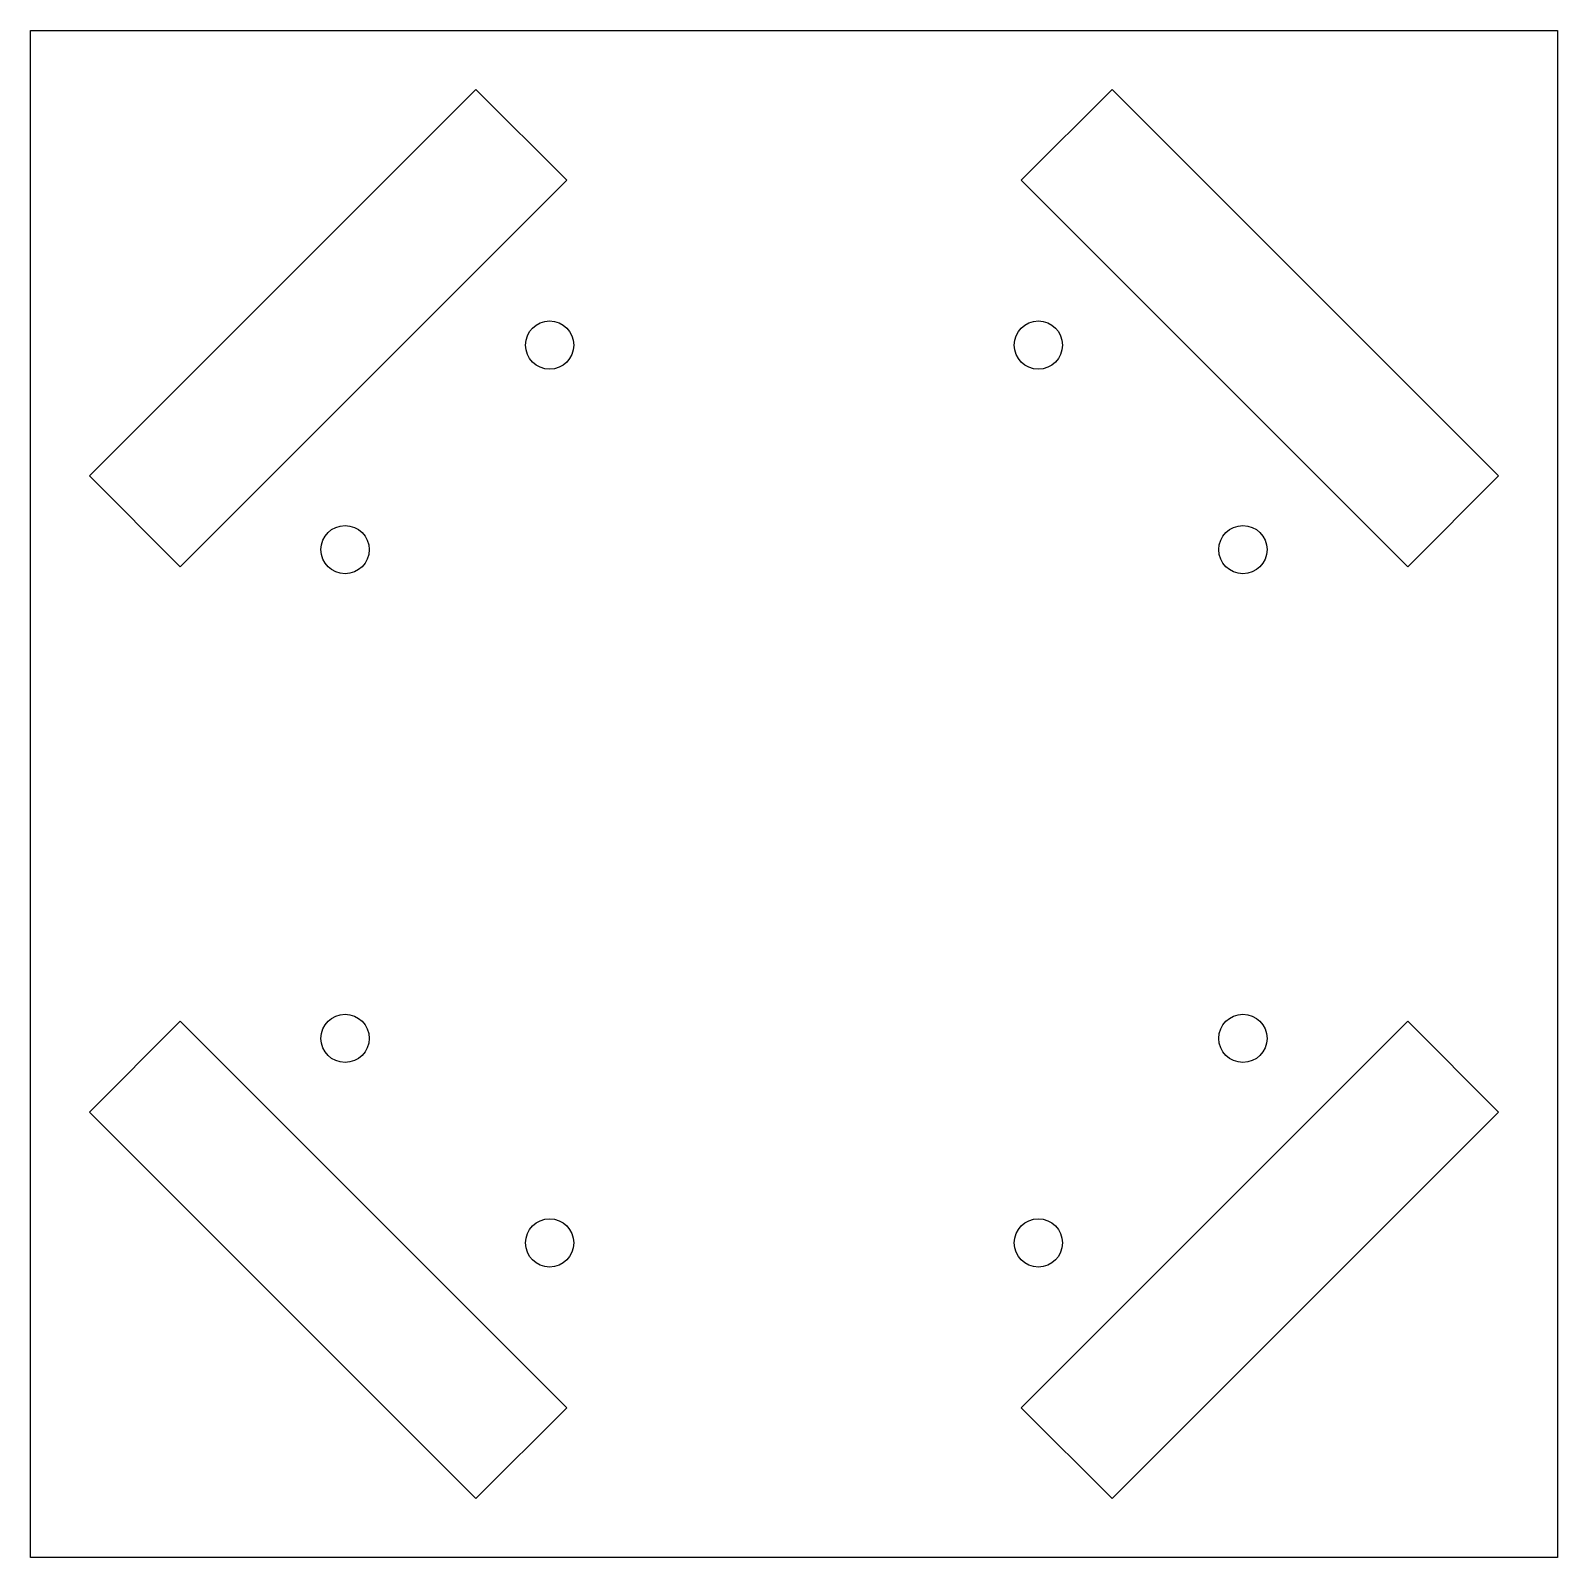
# Model space of a CAD drawing. Header units: millimetres. Extents: x 2.5 to 97.5, y -97.5 to -2.5.
import ezdxf

# ---------------------------------------------------------------- set-up
doc = ezdxf.new("R2010")
doc.units = ezdxf.units.MM
doc.layers.get('0').update_dxf_attribs({"linetype": 'CONTINUOUS'})

msp = doc.modelspace()

# ---------------------------------------------------------------- linework, layer by layer
for points in [[(97.5, -2.5), (97.5, -97.5), (2.5, -97.5), (2.5, -2.5)], [(11.816, -35.858), (35.858, -11.816), (30.201, -6.159), (6.159, -30.201)], [(64.142, -11.816), (88.184, -35.858), (93.841, -30.201), (69.799, -6.159)], [(35.858, -88.184), (11.816, -64.142), (6.159, -69.799), (30.201, -93.841)], [(88.184, -64.142), (64.142, -88.184), (69.799, -93.841), (93.841, -69.799)]]:
    msp.add_lwpolyline(points, close=True)
for centre in [(34.797, -22.069), (65.203, -22.069), (22.069, -34.797), (77.931, -34.797), (22.069, -65.203), (77.931, -65.203), (34.797, -77.931), (65.203, -77.931)]:
    msp.add_circle(centre, 1.5)

doc.saveas('drawing.dxf')
